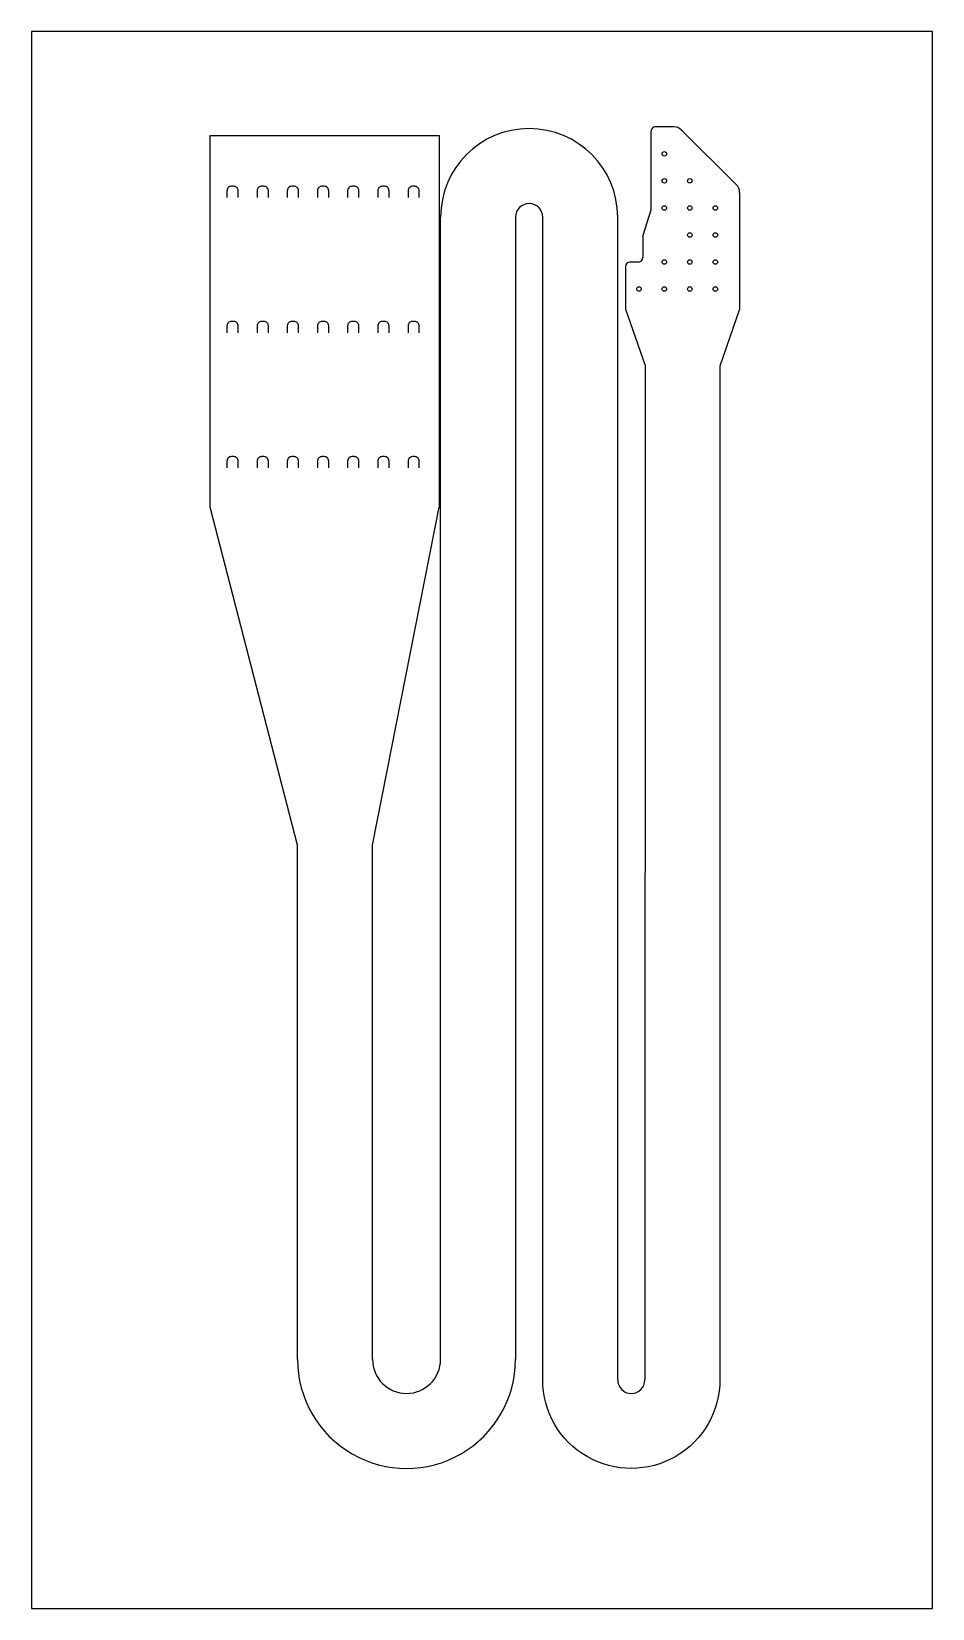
# Model space of a CAD drawing. Header units: inches. Extents: x 16.9 to 56.9, y 9.8 to 79.8.
import ezdxf

# ---------------------------------------------------------------- set-up
doc = ezdxf.new("R2010")
doc.units = ezdxf.units.IN
doc.header["$MEASUREMENT"] = 0
doc.layers.add('Outline', color=74, linetype='Continuous')

msp = doc.modelspace()

# ---------------------------------------------------------------- linework, layer by layer
at = {"layer": 'Outline'}
for p, q in [((44.373, 75.345), (44.373, 71.862)), ((45.381, 75.563), (44.513, 75.563)), ((48.165, 73.009), (45.732, 75.419)), ((42.9, 19.941), (42.9, 71.551)), ((44.373, 71.862), (44.013, 70.732)), ((44.013, 70.732), (44.013, 69.762)), ((43.243, 69.362), (43.243, 67.462)), ((43.813, 69.562), (43.443, 69.562)), ((43.243, 67.462), (44.113, 64.962)), ((44.113, 64.962), (44.105, 19.941)), ((28.685, 43.674), (24.8, 58.674)), ((32.015, 43.674), (34.98, 58.674)), ((28.685, 20.848), (28.685, 43.674)), ((32.015, 20.848), (32.015, 43.674))]:
    msp.add_line(p, q, dxfattribs=at)
msp.add_lwpolyline([(56.875, 9.792), (56.875, 79.792), (16.875, 79.792), (16.875, 9.792)], close=True, dxfattribs=at)
for points in [[(24.8, 58.674), (24.8, 75.174), (34.98, 75.174), (34.98, 58.674)], [(35.035, 20.848), (35.035, 71.551)]]:
    msp.add_lwpolyline(points, dxfattribs=at)
for points in [[(26.05, 72.424), (26.05, 72.724, 0.414214), (25.85, 72.924), (25.8, 72.924), (25.75, 72.924, 0.414214), (25.55, 72.724), (25.55, 72.424)], [(27.39, 72.424), (27.39, 72.724, 0.414214), (27.19, 72.924), (27.14, 72.924), (27.09, 72.924, 0.414214), (26.89, 72.724), (26.89, 72.424)], [(28.73, 72.424), (28.73, 72.724, 0.414214), (28.53, 72.924), (28.48, 72.924), (28.43, 72.924, 0.414214), (28.23, 72.724), (28.23, 72.424)], [(30.07, 72.424), (30.07, 72.724, 0.414214), (29.87, 72.924), (29.82, 72.924), (29.77, 72.924, 0.414214), (29.57, 72.724), (29.57, 72.424)], [(31.41, 72.424), (31.41, 72.724, 0.414214), (31.21, 72.924), (31.16, 72.924), (31.11, 72.924, 0.414214), (30.91, 72.724), (30.91, 72.424)], [(32.75, 72.424), (32.75, 72.724, 0.414214), (32.55, 72.924), (32.5, 72.924), (32.45, 72.924, 0.414214), (32.25, 72.724), (32.25, 72.424)], [(34.09, 72.424), (34.09, 72.724, 0.414214), (33.89, 72.924), (33.84, 72.924), (33.79, 72.924, 0.414214), (33.59, 72.724), (33.59, 72.424)], [(48.313, 72.654), (48.313, 67.462), (47.435, 64.941), (47.435, 19.962, -1.002761), (39.57, 19.941), (39.57, 71.551, 1), (38.365, 71.551), (38.365, 20.848)], [(26.05, 66.424), (26.05, 66.724, 0.414214), (25.85, 66.924), (25.8, 66.924), (25.75, 66.924, 0.414214), (25.55, 66.724), (25.55, 66.424)], [(27.39, 66.424), (27.39, 66.724, 0.414214), (27.19, 66.924), (27.14, 66.924), (27.09, 66.924, 0.414214), (26.89, 66.724), (26.89, 66.424)], [(28.73, 66.424), (28.73, 66.724, 0.414214), (28.53, 66.924), (28.48, 66.924), (28.43, 66.924, 0.414214), (28.23, 66.724), (28.23, 66.424)], [(30.07, 66.424), (30.07, 66.724, 0.414214), (29.87, 66.924), (29.82, 66.924), (29.77, 66.924, 0.414214), (29.57, 66.724), (29.57, 66.424)], [(31.41, 66.424), (31.41, 66.724, 0.414214), (31.21, 66.924), (31.16, 66.924), (31.11, 66.924, 0.414214), (30.91, 66.724), (30.91, 66.424)], [(32.75, 66.424), (32.75, 66.724, 0.414214), (32.55, 66.924), (32.5, 66.924), (32.45, 66.924, 0.414214), (32.25, 66.724), (32.25, 66.424)], [(34.09, 66.424), (34.09, 66.724, 0.414214), (33.89, 66.924), (33.84, 66.924), (33.79, 66.924, 0.414214), (33.59, 66.724), (33.59, 66.424)], [(26.05, 60.424), (26.05, 60.724, 0.414214), (25.85, 60.924), (25.8, 60.924), (25.75, 60.924, 0.414214), (25.55, 60.724), (25.55, 60.424)], [(27.39, 60.424), (27.39, 60.724, 0.414214), (27.19, 60.924), (27.14, 60.924), (27.09, 60.924, 0.414214), (26.89, 60.724), (26.89, 60.424)], [(28.73, 60.424), (28.73, 60.724, 0.414214), (28.53, 60.924), (28.48, 60.924), (28.43, 60.924, 0.414214), (28.23, 60.724), (28.23, 60.424)], [(30.07, 60.424), (30.07, 60.724, 0.414214), (29.87, 60.924), (29.82, 60.924), (29.77, 60.924, 0.414214), (29.57, 60.724), (29.57, 60.424)], [(31.41, 60.424), (31.41, 60.724, 0.414214), (31.21, 60.924), (31.16, 60.924), (31.11, 60.924, 0.414214), (30.91, 60.724), (30.91, 60.424)], [(32.75, 60.424), (32.75, 60.724, 0.414214), (32.55, 60.924), (32.5, 60.924), (32.45, 60.924, 0.414214), (32.25, 60.724), (32.25, 60.424)], [(34.09, 60.424), (34.09, 60.724, 0.414214), (33.89, 60.924), (33.84, 60.924), (33.79, 60.924, 0.414214), (33.59, 60.724), (33.59, 60.424)]]:
    msp.add_lwpolyline(points, format="xyb", dxfattribs=at)
for centre in [(44.973, 74.362), (44.973, 73.162), (46.103, 73.162), (44.973, 71.962), (46.103, 71.962), (47.233, 71.962), (46.103, 70.762), (47.233, 70.762), (44.973, 69.562), (46.103, 69.562), (47.233, 69.562), (43.843, 68.362), (44.973, 68.362), (46.103, 68.362), (47.233, 68.362)]:
    msp.add_circle(centre, 0.1, dxfattribs=at)
for centre, radius, start, end in [((38.968, 71.551), 3.933, 360, 180), ((44.613, 75.345), 0.24, 114.58716, 180), ((45.381, 75.063), 0.5, 45.26944, 90), ((47.813, 72.654), 0.5, 0, 45.26944), ((43.443, 69.362), 0.2, 90, 180), ((43.813, 69.762), 0.2, 270, 0), ((33.525, 20.848), 4.84, 179.99996, 0), ((33.525, 20.848), 1.51, 180.00013, 359.99987), ((43.503, 19.941), 0.603, 180, 360)]:
    msp.add_arc(centre, radius, start, end, dxfattribs=at)

doc.saveas('drawing.dxf')
